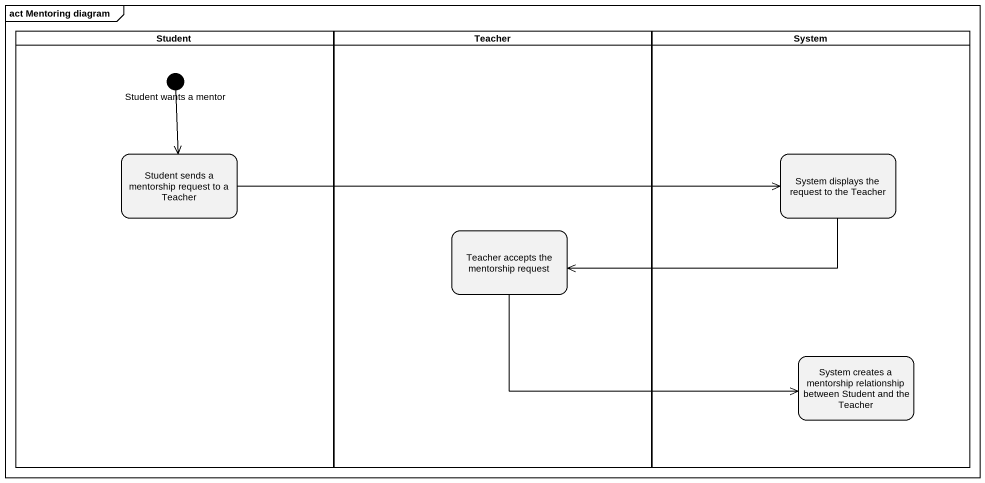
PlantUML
@startuml
mainframe act Mentoring diagram
hide empty description
state Student <<partition>> {
  state "Student wants a mentor" as Student_wants_a_mentor <<start>>
  state "Student sends a mentorship request to a Teacher" as Student_sends_a_mentorship
}
state Teacher <<partition>> {
  state "Teacher accepts the mentorship request" as Teacher_accepts_the
}
state System <<partition>> {
  state "System displays the request to the Teacher" as System_displays_the_request
  state "System creates a mentorship relationship between Student and the Teacher" as System_creates_a_mentorship
}
Student_wants_a_mentor --> Student_sends_a_mentorship
Student_sends_a_mentorship -right-> System_displays_the_request
System_displays_the_request -left-> Teacher_accepts_the
Teacher_accepts_the -right-> System_creates_a_mentorship
@enduml
